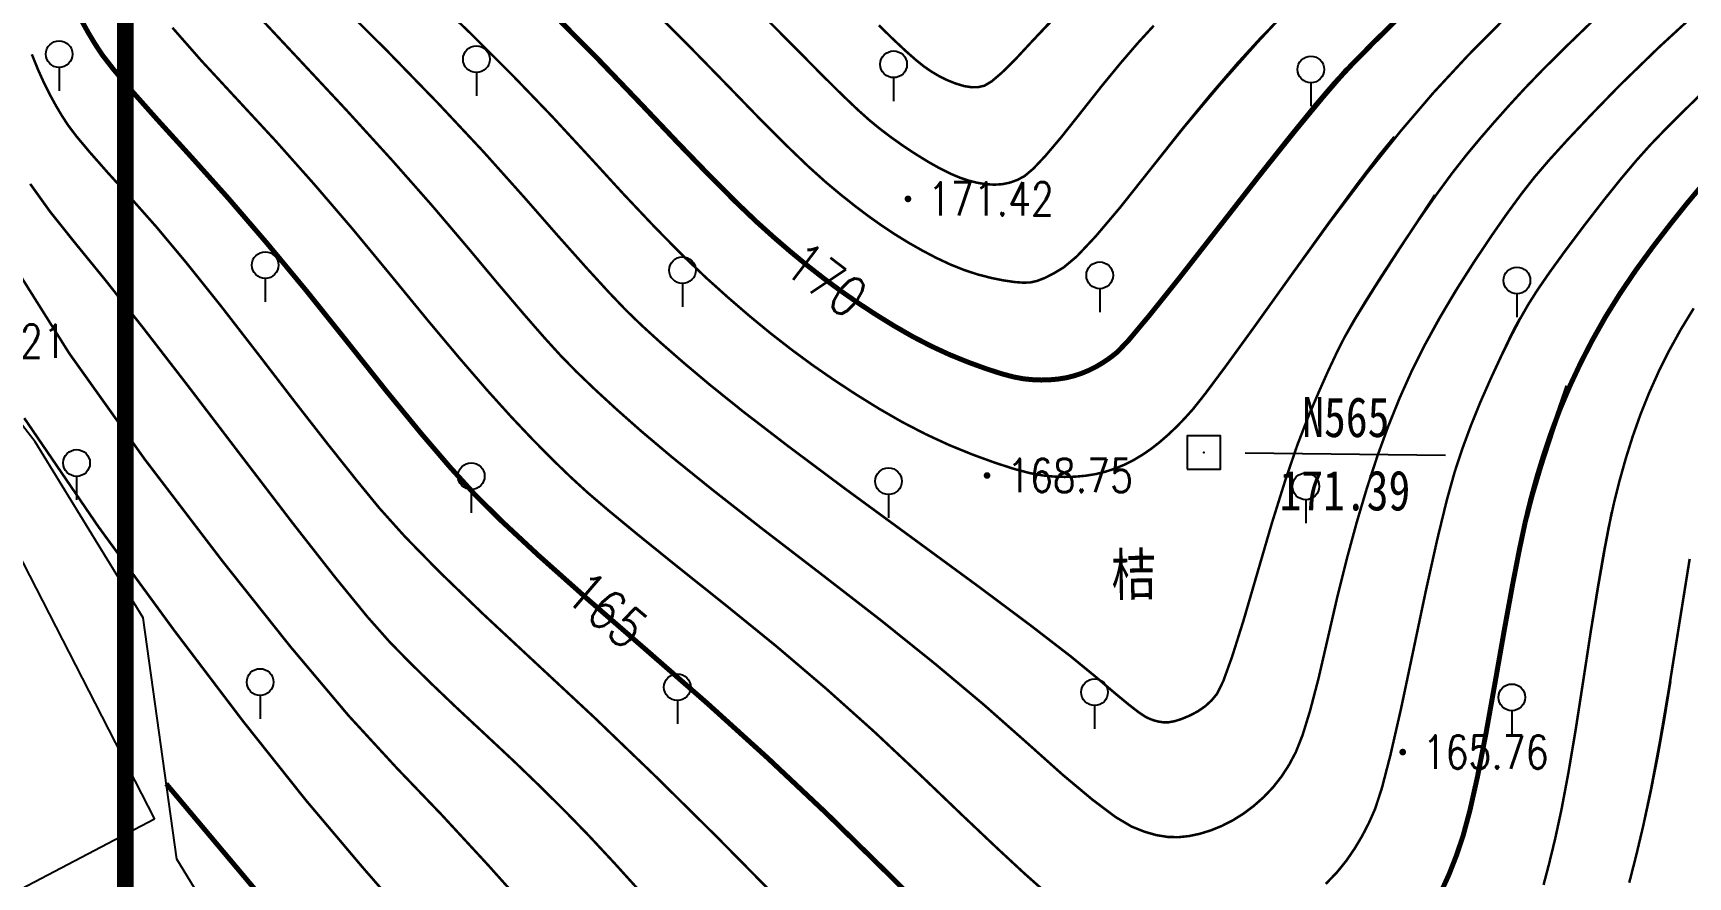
# Model space of a CAD drawing. Extents: x -809667 to 586099, y 3084146 to 3634412.
# Drawn here: x 381737.22 to 381786.8, y 3085624.05 to 3085649.36 of the extents above; entities that cross this region are included whole.
import ezdxf
from ezdxf.enums import TextEntityAlignment as Align

# ---------------------------------------------------------------- set-up
doc = ezdxf.new("R2010")
doc.units = 0
doc.header["$LTSCALE"] = 0.5
doc.header["$PDSIZE"] = 0.2
doc.layers.get('0').update_dxf_attribs({"linetype": 'CONTINUOUS'})
doc.layers.get('Defpoints').update_dxf_attribs({"linetype": 'CONTINUOUS'})
for name, color, linetype in [('dxt', 252, 'CONTINUOUS'), ('GCD', 252, 'CONTINUOUS'), ('KZD', 252, 'CONTINUOUS'), ('PUB_DIM', 3, 'CONTINUOUS'), ('PUB_TITLE', 4, 'CONTINUOUS')]:
    doc.layers.add(name, color=color, linetype=linetype)
doc.styles.add('_TCH_DIM_T3', font='SIMPLEX', dxfattribs={"width": 0.705882, "bigfont": 'GBCBIG'})
doc.styles.add('HZ', font='', dxfattribs={"width": 0.8})
doc.styles.get("Standard").update_dxf_attribs({"font": 'rs.shx', "bigfont": 'hztxt.shx'})
doc.styles.get('HZ').set_extended_font_data('NSimSun')
doc.linetypes.add('10422', pattern='A,2,[150,AAA.SHX,S=1,R=0,X=0,Y=1],2,[177,AAA.SHX,S=1,R=0,X=0,Y=0.8],1e-09', length=4)
doc.dimstyles.new('_TCH_ARCH&&1', dxfattribs={"dimtxt": 1.4875, "dimasz": 0.5, "dimexe": 1.25, "dimexo": 1.5, "dimgap": 0.63125, "dimtad": 1, "dimdec": 1, "dimzin": 0, "dimdsep": 46, "dimtxsty": '_TCH_DIM_T3', "dimblk": 'ARCHTICK', "dimcen": 0.09, "dimclrt": 7, "dimazin": 2, "dimtfac": 1, "dimtdec": 1, "dimtix": 1, "dimtmove": 2, "dimatfit": 3, "dimfxl": 0, "dimtolj": 1, "dimtzin": 0, "dimarcsym": 0})

# ---------------------------------------------------------------- blocks, each defined once
blk = doc.blocks.new('gc125')
at = {"color": 0}
blk.add_line((0, 0.8), (0, 2.2), dxfattribs=at)
blk.add_circle((0, 0), 0.8, dxfattribs=at)
blk = doc.blocks.new('gc261')
blk.add_lwpolyline([(-1, -1), (1, -1), (1, 1), (-1, 1)], close=True)
blk.add_point((0, 0))
blk = doc.blocks.new('GC200')
at = {"color": 0, "linetype": 'Continuous', "const_width": 0.2, "flags": 128}
blk.add_lwpolyline([(-0.1, 0, 1), (0.1, 0, 1)], format="xyb", close=True, dxfattribs=at)
blk = doc.blocks.new('_ArchTick')
at = {"color": 0, "linetype": 'ByBlock', "const_width": 0.4}
blk.add_lwpolyline([(-0.5, -0.5), (0.5, 0.5)], dxfattribs=at)
blk = doc.blocks.new('*D118')
at = {"layer": 'Defpoints', "color": 0, "linetype": 'Continuous', "transparency": 16777216}
for p in [(381765.39, 3085749.948), (381826.206, 3085652.674), (381820.947, 3085649.386)]:
    blk.add_point(p, dxfattribs=at)
at = {"layer": 'PUB_DIM', "color": 0, "linetype": 'Continuous', "lineweight": -2, "transparency": 16777216}
for p, q in [((381764.118, 3085749.153), (381759.07, 3085745.997)), ((381760.13, 3085746.66), (381820.947, 3085649.386)), ((381824.934, 3085651.879), (381819.887, 3085648.723))]:
    blk.add_line(p, q, dxfattribs=at)
at = {"layer": 'PUB_DIM', "color": 0, "linetype": 'Continuous', "lineweight": -2, "transparency": 16777216, "xscale": 0.5, "yscale": 0.5, "zscale": 0.5}
for p, rotation in [((381760.13, 3085746.66), 122.0138358144437), ((381820.947, 3085649.386), 302.0138358144437)]:
    blk.add_blockref('_ArchTick', p, dxfattribs=dict(at, rotation=rotation))
at = {"layer": 'PUB_DIM', "color": 7, "linetype": 'Continuous', "transparency": 16777216, "insert": (381791.704, 3085698.752), "char_height": 1.4875, "attachment_point": 5, "rotation": 302.0138, "style": '_TCH_DIM_T3'}
blk.add_mtext('\\A1;114.7', dxfattribs=at)

msp = doc.modelspace()

# ---------------------------------------------------------------- linework, layer by layer
at = {"layer": 'dxt', "color": 252, "linetype": 'Continuous', "flags": 128}
for points, const_width in [([(381787.611, 3085650.478), (381785.913, 3085648.914), (381784.742, 3085647.775), (381783.904, 3085646.911), (381783.2, 3085646.165), (381782.633, 3085645.54), (381782.2, 3085645.034), (381781.812, 3085644.537), (381781.376, 3085643.942), (381780.892, 3085643.246), (381780.361, 3085642.45), (381779.83, 3085641.614), (381779.347, 3085640.797), (381778.911, 3085639.998), (381778.522, 3085639.219), (381778.165, 3085638.422), (381777.822, 3085637.572), (381777.494, 3085636.67), (381777.181, 3085635.715), (381776.878, 3085634.694), (381776.58, 3085633.597), (381776.288, 3085632.422), (381776, 3085631.171), (381775.728, 3085629.992), (381775.478, 3085629.037), (381775.253, 3085628.305), (381775.051, 3085627.796), (381774.848, 3085627.414), (381774.62, 3085627.062), (381774.366, 3085626.739), (381774.087, 3085626.446), (381773.79, 3085626.183), (381773.482, 3085625.952), (381773.164, 3085625.752), (381772.834, 3085625.584), (381772.502, 3085625.449), (381772.174, 3085625.348), (381771.852, 3085625.28), (381771.534, 3085625.246), (381771.209, 3085625.254), (381770.868, 3085625.309), (381770.508, 3085625.413), (381770.131, 3085625.564), (381769.645, 3085625.854), (381768.959, 3085626.37), (381768.072, 3085627.113), (381766.986, 3085628.084), (381765.709, 3085629.214), (381764.254, 3085630.435), (381762.62, 3085631.749), (381760.807, 3085633.154), (381759.044, 3085634.509), (381757.561, 3085635.672), (381756.358, 3085636.644), (381755.435, 3085637.424), (381754.697, 3085638.078), (381754.051, 3085638.672), (381753.495, 3085639.206), (381753.031, 3085639.68), (381752.543, 3085640.217), (381751.914, 3085640.938), (381751.144, 3085641.844), (381750.233, 3085642.935), (381749.177, 3085644.179), (381747.971, 3085645.547), (381746.614, 3085647.038), (381745.107, 3085648.652), (381743.68, 3085650.177)], 0.075), ([(381746.169, 3085650.477), (381747.849, 3085648.8), (381749.366, 3085647.237), (381750.722, 3085645.788), (381751.916, 3085644.452), (381752.942, 3085643.279), (381753.795, 3085642.321), (381754.475, 3085641.578), (381754.981, 3085641.048), (381755.453, 3085640.592), (381756.03, 3085640.066), (381756.711, 3085639.471), (381757.498, 3085638.808), (381758.505, 3085637.998), (381759.848, 3085636.965), (381761.526, 3085635.71), (381763.54, 3085634.233), (381765.523, 3085632.778), (381767.11, 3085631.592), (381768.299, 3085630.674), (381769.092, 3085630.025), (381769.628, 3085629.566), (381770.05, 3085629.218), (381770.356, 3085628.981), (381770.546, 3085628.855), (381770.68, 3085628.792), (381770.816, 3085628.743), (381770.954, 3085628.709), (381771.093, 3085628.689), (381771.248, 3085628.692), (381771.431, 3085628.727), (381771.643, 3085628.796), (381771.882, 3085628.896), (381772.123, 3085629.024), (381772.339, 3085629.175), (381772.528, 3085629.349), (381772.691, 3085629.546), (381772.879, 3085629.929), (381773.143, 3085630.661), (381773.483, 3085631.741), (381773.899, 3085633.169), (381774.335, 3085634.666), (381774.736, 3085635.949), (381775.102, 3085637.02), (381775.434, 3085637.877), (381775.736, 3085638.587), (381776.015, 3085639.215), (381776.271, 3085639.76), (381776.504, 3085640.223), (381776.84, 3085640.806), (381777.404, 3085641.714), (381778.196, 3085642.946), (381779.218, 3085644.503)], 0.075), ([(381746.169, 3085650.477), (381747.849, 3085648.8), (381749.366, 3085647.237), (381750.722, 3085645.788), (381751.916, 3085644.452), (381752.942, 3085643.279), (381753.795, 3085642.321), (381754.475, 3085641.578), (381754.981, 3085641.048), (381755.453, 3085640.592), (381756.03, 3085640.066), (381756.711, 3085639.471), (381757.498, 3085638.808), (381758.505, 3085637.998), (381759.848, 3085636.965), (381761.526, 3085635.71), (381763.54, 3085634.233), (381765.523, 3085632.778), (381767.11, 3085631.592), (381768.299, 3085630.674), (381769.092, 3085630.025), (381769.628, 3085629.566), (381770.05, 3085629.218), (381770.356, 3085628.981), (381770.546, 3085628.855), (381770.68, 3085628.792), (381770.816, 3085628.743), (381770.954, 3085628.709), (381771.093, 3085628.689), (381771.248, 3085628.692), (381771.431, 3085628.727), (381771.643, 3085628.796), (381771.882, 3085628.896), (381772.123, 3085629.024), (381772.339, 3085629.175), (381772.528, 3085629.349), (381772.691, 3085629.546), (381772.879, 3085629.929), (381773.143, 3085630.661), (381773.483, 3085631.741), (381773.899, 3085633.169), (381774.335, 3085634.666), (381774.736, 3085635.949), (381775.102, 3085637.02), (381775.434, 3085637.877), (381775.736, 3085638.587), (381776.015, 3085639.215), (381776.271, 3085639.76), (381776.504, 3085640.223), (381776.773, 3085640.706), (381777.139, 3085641.314), (381777.6, 3085642.045), (381778.158, 3085642.899), (381778.738, 3085643.762), (381779.266, 3085644.518), (381779.742, 3085645.166), (381780.167, 3085645.708), (381780.574, 3085646.197), (381780.999, 3085646.689), (381781.44, 3085647.185), (381781.899, 3085647.685), (381782.443, 3085648.25), (381783.14, 3085648.943), (381783.99, 3085649.764)], 0.075), ([(381748.985, 3085650.639), (381750.314, 3085649.358), (381751.574, 3085648.099), (381752.765, 3085646.861), (381753.888, 3085645.645), (381754.923, 3085644.514), (381755.851, 3085643.532), (381756.672, 3085642.699), (381757.387, 3085642.016), (381758.043, 3085641.426), (381758.686, 3085640.871), (381759.317, 3085640.352), (381759.936, 3085639.87), (381760.559, 3085639.41), (381761.205, 3085638.962), (381761.871, 3085638.524), (381762.56, 3085638.096), (381763.26, 3085637.693), (381763.963, 3085637.329), (381764.668, 3085637.003), (381765.375, 3085636.715), (381766.037, 3085636.474), (381766.605, 3085636.29), (381767.08, 3085636.163), (381767.461, 3085636.093), (381767.792, 3085636.06), (381768.116, 3085636.048), (381768.433, 3085636.055), (381768.744, 3085636.083), (381769.048, 3085636.132), (381769.343, 3085636.203), (381769.631, 3085636.297), (381769.911, 3085636.413), (381770.184, 3085636.55), (381770.451, 3085636.709), (381770.714, 3085636.889), (381770.971, 3085637.09), (381771.224, 3085637.311), (381771.476, 3085637.55), (381771.725, 3085637.808), (381771.974, 3085638.085), (381772.341, 3085638.548), (381772.95, 3085639.366), (381773.799, 3085640.537), (381774.889, 3085642.062), (381775.991, 3085643.601), (381776.878, 3085644.811), (381777.549, 3085645.694), (381778.004, 3085646.249)], 0.075), ([(381748.985, 3085650.639), (381750.314, 3085649.358), (381751.574, 3085648.099), (381752.765, 3085646.861), (381753.888, 3085645.645), (381754.923, 3085644.514), (381755.851, 3085643.532), (381756.672, 3085642.699), (381757.387, 3085642.016), (381758.043, 3085641.426), (381758.686, 3085640.871), (381759.317, 3085640.352), (381759.936, 3085639.87), (381760.559, 3085639.41), (381761.205, 3085638.962), (381761.871, 3085638.524), (381762.56, 3085638.096), (381763.26, 3085637.693), (381763.963, 3085637.329), (381764.668, 3085637.003), (381765.375, 3085636.715), (381766.037, 3085636.474), (381766.605, 3085636.29), (381767.08, 3085636.163), (381767.461, 3085636.093), (381767.792, 3085636.06), (381768.116, 3085636.048), (381768.433, 3085636.055), (381768.744, 3085636.083), (381769.048, 3085636.132), (381769.343, 3085636.203), (381769.631, 3085636.297), (381769.911, 3085636.413), (381770.184, 3085636.55), (381770.451, 3085636.709), (381770.714, 3085636.889), (381770.971, 3085637.09), (381771.224, 3085637.311), (381771.476, 3085637.55), (381771.725, 3085637.808), (381771.974, 3085638.085), (381772.341, 3085638.548), (381772.95, 3085639.366), (381773.799, 3085640.537), (381774.889, 3085642.062), (381776.064, 3085643.683), (381777.171, 3085645.142), (381778.21, 3085646.439), (381779.179, 3085647.573), (381780.219, 3085648.695), (381781.471, 3085649.957)], 0.075), ([(381775.123, 3085650.396), (381773.918, 3085649.099), (381772.777, 3085647.81), (381771.7, 3085646.532), (381770.687, 3085645.262), (381769.789, 3085644.13), (381769.057, 3085643.264), (381768.492, 3085642.663), (381768.093, 3085642.328), (381767.795, 3085642.149), (381767.53, 3085642.014), (381767.298, 3085641.925), (381767.1, 3085641.88), (381766.891, 3085641.872), (381766.626, 3085641.892), (381766.306, 3085641.939), (381765.93, 3085642.014), (381765.524, 3085642.118), (381765.114, 3085642.253), (381764.7, 3085642.418), (381764.282, 3085642.615), (381763.865, 3085642.834), (381763.455, 3085643.067), (381763.052, 3085643.315), (381762.656, 3085643.577), (381762.256, 3085643.861), (381761.841, 3085644.174), (381761.412, 3085644.516), (381760.968, 3085644.887), (381760.438, 3085645.364), (381759.752, 3085646.025), (381758.911, 3085646.87), (381757.914, 3085647.899), (381756.784, 3085649.058), (381755.543, 3085650.294)], 0.075), ([(381780.498, 3085642.659), (381779.908, 3085641.732), (381779.381, 3085640.849), (381778.919, 3085640.011), (381778.522, 3085639.219), (381778.165, 3085638.422), (381777.822, 3085637.572), (381777.494, 3085636.67), (381777.181, 3085635.715), (381776.878, 3085634.694), (381776.58, 3085633.597), (381776.288, 3085632.422), (381776, 3085631.171), (381775.728, 3085629.992), (381775.478, 3085629.037), (381775.253, 3085628.305), (381775.051, 3085627.796), (381774.848, 3085627.414), (381774.62, 3085627.062), (381774.366, 3085626.739), (381774.087, 3085626.446), (381773.79, 3085626.183), (381773.482, 3085625.952), (381773.164, 3085625.752), (381772.834, 3085625.584), (381772.502, 3085625.449), (381772.174, 3085625.348), (381771.852, 3085625.28), (381771.534, 3085625.246), (381771.209, 3085625.254), (381770.868, 3085625.309), (381770.508, 3085625.413), (381770.131, 3085625.564), (381769.645, 3085625.854), (381768.959, 3085626.37), (381768.072, 3085627.113), (381766.986, 3085628.084), (381765.709, 3085629.214), (381764.254, 3085630.435), (381762.62, 3085631.749), (381760.807, 3085633.154), (381759.044, 3085634.509), (381757.561, 3085635.672), (381756.358, 3085636.644), (381755.435, 3085637.424), (381754.697, 3085638.078), (381754.051, 3085638.672), (381753.495, 3085639.206), (381753.031, 3085639.68), (381752.543, 3085640.217), (381751.914, 3085640.938), (381751.144, 3085641.844), (381750.233, 3085642.935), (381749.177, 3085644.179), (381747.971, 3085645.547), (381746.614, 3085647.038), (381745.107, 3085648.652), (381743.68, 3085650.177)], 0.075), ([(381752.835, 3085649.897), (381754.167, 3085648.553), (381755.415, 3085647.249), (381756.537, 3085646.065), (381757.489, 3085645.079), (381758.273, 3085644.293), (381758.887, 3085643.705), (381759.412, 3085643.232), (381759.926, 3085642.789), (381760.43, 3085642.375), (381760.922, 3085641.991), (381761.417, 3085641.626), (381761.93, 3085641.269), (381762.46, 3085640.921), (381763.007, 3085640.582), (381763.564, 3085640.261), (381764.122, 3085639.972), (381764.683, 3085639.712), (381765.245, 3085639.484), (381765.771, 3085639.293), (381766.222, 3085639.146), (381766.6, 3085639.045), (381766.902, 3085638.989), (381767.165, 3085638.964), (381767.423, 3085638.954), (381767.675, 3085638.96), (381767.922, 3085638.982), (381768.164, 3085639.02), (381768.399, 3085639.077), (381768.628, 3085639.152), (381768.85, 3085639.244), (381769.068, 3085639.354), (381769.282, 3085639.482), (381769.493, 3085639.626), (381769.7, 3085639.788), (381770.044, 3085640.149), (381770.664, 3085640.891), (381771.561, 3085642.013), (381772.735, 3085643.517), (381773.96, 3085645.085), (381775.011, 3085646.402), (381775.889, 3085647.467), (381776.592, 3085648.282)], 0.15), ([(381752.835, 3085649.897), (381754.167, 3085648.553), (381755.415, 3085647.249), (381756.537, 3085646.065), (381757.489, 3085645.079), (381758.273, 3085644.293), (381758.887, 3085643.705), (381759.412, 3085643.232), (381759.926, 3085642.789), (381760.43, 3085642.375), (381760.922, 3085641.991), (381761.417, 3085641.626), (381761.93, 3085641.269), (381762.46, 3085640.921), (381763.007, 3085640.582), (381763.564, 3085640.261), (381764.122, 3085639.972), (381764.683, 3085639.712), (381765.245, 3085639.484), (381765.771, 3085639.293), (381766.222, 3085639.146), (381766.6, 3085639.045), (381766.902, 3085638.989), (381767.165, 3085638.964), (381767.423, 3085638.954), (381767.675, 3085638.96), (381767.922, 3085638.982), (381768.164, 3085639.02), (381768.399, 3085639.077), (381768.628, 3085639.152), (381768.85, 3085639.244), (381769.068, 3085639.354), (381769.282, 3085639.482), (381769.493, 3085639.626), (381769.7, 3085639.788), (381770.044, 3085640.149), (381770.664, 3085640.891), (381771.561, 3085642.013), (381772.735, 3085643.517), (381773.935, 3085645.058), (381774.913, 3085646.292), (381775.667, 3085647.22), (381776.199, 3085647.842), (381776.698, 3085648.379), (381777.359, 3085649.052), (381778.179, 3085649.861)], 0.15), ([(381774.806, 3085650.031), (381774.031, 3085649.246), (381773.304, 3085648.452), (381772.504, 3085647.523), (381771.632, 3085646.46), (381770.687, 3085645.262), (381769.789, 3085644.13), (381769.057, 3085643.264), (381768.492, 3085642.663), (381768.093, 3085642.328), (381767.795, 3085642.149), (381767.53, 3085642.014), (381767.298, 3085641.925), (381767.1, 3085641.88), (381766.891, 3085641.872), (381766.626, 3085641.892), (381766.306, 3085641.939), (381765.93, 3085642.014), (381765.524, 3085642.118), (381765.114, 3085642.253), (381764.7, 3085642.418), (381764.282, 3085642.615), (381763.865, 3085642.834), (381763.455, 3085643.067), (381763.052, 3085643.315), (381762.656, 3085643.577), (381762.256, 3085643.861), (381761.841, 3085644.174), (381761.412, 3085644.516), (381760.968, 3085644.887), (381760.438, 3085645.364), (381759.752, 3085646.025), (381758.911, 3085646.87), (381757.914, 3085647.899), (381756.784, 3085649.058), (381755.543, 3085650.294)], 0.075), ([(381764.123, 3085622.873), (381762.628, 3085624.352), (381760.969, 3085625.979), (381759.238, 3085627.61), (381757.435, 3085629.245), (381755.559, 3085630.885), (381753.804, 3085632.409), (381752.363, 3085633.694), (381751.237, 3085634.742), (381750.426, 3085635.552), (381749.699, 3085636.354), (381748.825, 3085637.376), (381747.806, 3085638.62), (381746.641, 3085640.086), (381745.418, 3085641.616), (381744.225, 3085643.057), (381743.064, 3085644.408), (381741.934, 3085645.669), (381740.932, 3085646.771), (381740.156, 3085647.645), (381739.607, 3085648.293), (381739.283, 3085648.714), (381739.078, 3085649.026), (381738.882, 3085649.351), (381738.695, 3085649.687)], 0.15), ([(381767.508, 3085623.635), (381766.929, 3085624.15), (381766.123, 3085624.897), (381765.088, 3085625.877), (381763.825, 3085627.088), (381762.425, 3085628.404), (381760.979, 3085629.699), (381759.487, 3085630.971), (381757.949, 3085632.221), (381756.52, 3085633.361), (381755.357, 3085634.301), (381754.461, 3085635.041), (381753.829, 3085635.581), (381753.313, 3085636.054), (381752.759, 3085636.59), (381752.168, 3085637.19), (381751.54, 3085637.854), (381750.831, 3085638.64), (381749.995, 3085639.607), (381749.034, 3085640.755), (381747.946, 3085642.083), (381746.795, 3085643.478), (381745.642, 3085644.823), (381744.489, 3085646.12), (381743.334, 3085647.368), (381742.271, 3085648.517), (381741.395, 3085649.516)], 0.075), ([(381770.797, 3085649.581), (381770.322, 3085649.063), (381769.801, 3085648.457), (381769.232, 3085647.764), (381768.616, 3085646.983), (381768.031, 3085646.245), (381767.554, 3085645.681), (381767.185, 3085645.289), (381766.926, 3085645.071), (381766.715, 3085644.956), (381766.494, 3085644.875), (381766.263, 3085644.826), (381766.022, 3085644.811), (381765.772, 3085644.826), (381765.516, 3085644.866), (381765.253, 3085644.931), (381764.984, 3085645.022), (381764.697, 3085645.144), (381764.379, 3085645.303), (381764.032, 3085645.499), (381763.655, 3085645.732), (381763.274, 3085645.984), (381762.918, 3085646.237), (381762.585, 3085646.49), (381762.277, 3085646.743), (381761.919, 3085647.064), (381761.439, 3085647.523), (381760.837, 3085648.119), (381760.114, 3085648.852), (381759.213, 3085649.758)], 0.075), ([(381770.797, 3085649.581), (381770.322, 3085649.063), (381769.801, 3085648.457), (381769.232, 3085647.764), (381768.616, 3085646.983), (381768.031, 3085646.245), (381767.554, 3085645.681), (381767.185, 3085645.289), (381766.926, 3085645.071), (381766.715, 3085644.956), (381766.494, 3085644.875), (381766.263, 3085644.826), (381766.022, 3085644.811), (381765.772, 3085644.826), (381765.516, 3085644.866), (381765.253, 3085644.931), (381764.984, 3085645.022), (381764.697, 3085645.144), (381764.379, 3085645.303), (381764.032, 3085645.499), (381763.655, 3085645.732), (381763.274, 3085645.984), (381762.918, 3085646.237), (381762.585, 3085646.49), (381762.277, 3085646.743), (381761.919, 3085647.064), (381761.439, 3085647.523), (381760.837, 3085648.119), (381760.114, 3085648.852), (381759.213, 3085649.758)], 0.075), ([(381762.559, 3085649.59), (381762.988, 3085649.171), (381763.357, 3085648.825), (381763.665, 3085648.553), (381763.913, 3085648.353), (381764.136, 3085648.2), (381764.369, 3085648.063), (381764.613, 3085647.943), (381764.868, 3085647.841), (381765.116, 3085647.767), (381765.342, 3085647.732), (381765.545, 3085647.737), (381765.726, 3085647.781), (381765.942, 3085647.911), (381766.25, 3085648.175), (381766.651, 3085648.572), (381767.144, 3085649.104), (381767.88, 3085649.875)], 0.075), ([(381762.559, 3085649.59), (381762.988, 3085649.171), (381763.357, 3085648.825), (381763.665, 3085648.553), (381763.913, 3085648.353), (381764.136, 3085648.2), (381764.369, 3085648.063), (381764.613, 3085647.943), (381764.868, 3085647.841), (381765.116, 3085647.767), (381765.342, 3085647.732), (381765.545, 3085647.737), (381765.726, 3085647.781), (381765.942, 3085647.911), (381766.25, 3085648.175), (381766.651, 3085648.572), (381767.144, 3085649.104), (381767.759, 3085649.761)], 0.075), ([(381759.592, 3085623.341), (381757.693, 3085625.267), (381755.844, 3085627.095), (381754.045, 3085628.825), (381752.294, 3085630.456), (381750.707, 3085631.933), (381749.394, 3085633.201), (381748.358, 3085634.26), (381747.597, 3085635.109), (381746.904, 3085635.956), (381746.069, 3085637.005), (381745.093, 3085638.258), (381743.976, 3085639.713), (381742.844, 3085641.177), (381741.824, 3085642.453), (381740.916, 3085643.541), (381740.119, 3085644.441), (381739.448, 3085645.181), (381738.916, 3085645.786), (381738.522, 3085646.256), (381738.268, 3085646.592), (381738.085, 3085646.873), (381737.904, 3085647.177), (381737.725, 3085647.505), (381737.548, 3085647.857), (381737.369, 3085648.255), (381737.181, 3085648.72)], 0.075), ([(381755.655, 3085623.341), (381754.66, 3085624.442), (381753.884, 3085625.277), (381753.189, 3085625.993), (381752.437, 3085626.741), (381751.628, 3085627.521), (381750.762, 3085628.331), (381749.912, 3085629.123), (381749.154, 3085629.847), (381748.487, 3085630.503), (381747.91, 3085631.091), (381747.233, 3085631.856), (381746.265, 3085633.043), (381745.004, 3085634.654), (381743.452, 3085636.686), (381741.866, 3085638.769), (381740.507, 3085640.529), (381739.372, 3085641.965), (381738.464, 3085643.079), (381737.733, 3085643.994), (381737.132, 3085644.835)], 0.075), ([(381752.315, 3085622.769), (381750.848, 3085624.413), (381749.448, 3085625.93), (381748.114, 3085627.32), (381746.668, 3085628.894), (381744.928, 3085630.96), (381742.895, 3085633.519), (381740.569, 3085636.57), (381738.302, 3085639.753), (381736.449, 3085642.703)], 0.075), ([(381781.777, 3085640.819), (381781.639, 3085640.568), (381781.446, 3085640.181), (381781.197, 3085639.658), (381780.893, 3085638.999), (381780.575, 3085638.278), (381780.289, 3085637.569), (381780.033, 3085636.872), (381779.807, 3085636.186), (381779.573, 3085635.345), (381779.29, 3085634.18), (381778.959, 3085632.691), (381778.578, 3085630.878), (381778.203, 3085629.097), (381777.885, 3085627.705), (381777.625, 3085626.7), (381777.422, 3085626.084), (381777.239, 3085625.671), (381777.035, 3085625.277), (381776.812, 3085624.903), (381776.569, 3085624.547), (381776.288, 3085624.198), (381775.949, 3085623.845)], 0.075), ([(381783.198, 3085638.773), (381782.757, 3085637.499), (381782.398, 3085636.394), (381782.12, 3085635.458), (381781.924, 3085634.691), (381781.752, 3085633.881), (381781.545, 3085632.816), (381781.304, 3085631.496), (381781.028, 3085629.922), (381780.748, 3085628.356), (381780.495, 3085627.065), (381780.267, 3085626.047), (381780.067, 3085625.303), (381779.867, 3085624.707), (381779.642, 3085624.133), (381779.392, 3085623.581)], 0.15), ([(381748.564, 3085622.65), (381747.07, 3085624.367), (381745.393, 3085626.353), (381743.517, 3085628.714), (381741.444, 3085631.449), (381739.173, 3085634.559), (381736.954, 3085637.812)], 0.075), ([(381784.515, 3085634.987), (381784.32, 3085633.969), (381784.113, 3085632.787), (381783.893, 3085631.442), (381783.662, 3085629.934), (381783.432, 3085628.445), (381783.214, 3085627.156), (381783.009, 3085626.068), (381782.817, 3085625.18), (381782.638, 3085624.445), (381782.473, 3085623.815)], 0.075), ([(381786.276, 3085629.928), (381786.087, 3085628.764), (381785.889, 3085627.653), (381785.68, 3085626.596), (381785.461, 3085625.592), (381785.244, 3085624.676), (381785.04, 3085623.882)], 0.075), ([(381755.855, 3085606.913), (381754.986, 3085608.625), (381754.242, 3085610.05), (381753.622, 3085611.187), (381753.126, 3085612.037), (381752.666, 3085612.759), (381752.151, 3085613.514), (381751.582, 3085614.304), (381750.959, 3085615.126), (381749.861, 3085616.488), (381747.87, 3085618.896), (381744.986, 3085622.348), (381741.208, 3085626.847)], 0.15)]:
    msp.add_lwpolyline(points, dxfattribs=dict(at, const_width=const_width))
at = {"layer": 'dxt', "color": 252, "linetype": 'Continuous'}
for points, const_width in [([(381764.123, 3085622.873), (381762.628, 3085624.352), (381760.969, 3085625.979), (381759.238, 3085627.61), (381757.435, 3085629.245), (381755.559, 3085630.885), (381753.804, 3085632.409), (381752.363, 3085633.694), (381751.237, 3085634.742), (381750.426, 3085635.552), (381749.699, 3085636.354), (381748.825, 3085637.376), (381747.806, 3085638.62), (381746.641, 3085640.086), (381745.418, 3085641.616), (381744.225, 3085643.057), (381743.064, 3085644.408), (381741.934, 3085645.669), (381740.932, 3085646.771), (381740.156, 3085647.645), (381739.607, 3085648.293), (381739.283, 3085648.714), (381739.078, 3085649.026), (381738.882, 3085649.351), (381738.695, 3085649.687)], 0.15), ([(381767.508, 3085623.635), (381766.929, 3085624.15), (381766.123, 3085624.897), (381765.088, 3085625.877), (381763.825, 3085627.088), (381762.425, 3085628.404), (381760.979, 3085629.699), (381759.487, 3085630.971), (381757.949, 3085632.221), (381756.52, 3085633.361), (381755.357, 3085634.301), (381754.461, 3085635.041), (381753.829, 3085635.581), (381753.313, 3085636.054), (381752.759, 3085636.59), (381752.168, 3085637.19), (381751.54, 3085637.854), (381750.831, 3085638.64), (381749.995, 3085639.607), (381749.034, 3085640.755), (381747.946, 3085642.083), (381746.795, 3085643.478), (381745.642, 3085644.823), (381744.489, 3085646.12), (381743.334, 3085647.368), (381742.271, 3085648.517), (381741.395, 3085649.516)], 0.075), ([(381759.592, 3085623.341), (381757.693, 3085625.267), (381755.844, 3085627.095), (381754.045, 3085628.825), (381752.294, 3085630.456), (381750.707, 3085631.933), (381749.394, 3085633.201), (381748.358, 3085634.26), (381747.597, 3085635.109), (381746.904, 3085635.956), (381746.069, 3085637.005), (381745.093, 3085638.258), (381743.976, 3085639.713), (381742.844, 3085641.177), (381741.824, 3085642.453), (381740.916, 3085643.541), (381740.119, 3085644.441), (381739.448, 3085645.181), (381738.916, 3085645.786), (381738.522, 3085646.256), (381738.268, 3085646.592), (381738.085, 3085646.873), (381737.904, 3085647.177), (381737.725, 3085647.505), (381737.548, 3085647.857), (381737.369, 3085648.255), (381737.181, 3085648.72)], 0.075), ([(381787.416, 3085647.744), (381786.706, 3085647.054), (381786.124, 3085646.473), (381785.671, 3085646.002), (381785.256, 3085645.538), (381784.786, 3085644.979), (381784.261, 3085644.324), (381783.681, 3085643.573), (381783.122, 3085642.828), (381782.657, 3085642.186), (381782.287, 3085641.648), (381782.013, 3085641.215), (381781.772, 3085640.791), (381781.505, 3085640.28), (381781.212, 3085639.683), (381780.893, 3085638.999), (381780.575, 3085638.278), (381780.289, 3085637.569), (381780.033, 3085636.872), (381779.807, 3085636.186), (381779.573, 3085635.345), (381779.29, 3085634.18), (381778.959, 3085632.691), (381778.578, 3085630.878), (381778.203, 3085629.097), (381777.885, 3085627.705), (381777.625, 3085626.7), (381777.422, 3085626.084), (381777.239, 3085625.671), (381777.035, 3085625.277), (381776.812, 3085624.903), (381776.569, 3085624.547), (381776.288, 3085624.198), (381775.949, 3085623.845)], 0.075), ([(381755.655, 3085623.341), (381754.66, 3085624.442), (381753.884, 3085625.277), (381753.189, 3085625.993), (381752.437, 3085626.741), (381751.628, 3085627.521), (381750.762, 3085628.331), (381749.912, 3085629.123), (381749.154, 3085629.847), (381748.487, 3085630.503), (381747.91, 3085631.091), (381747.233, 3085631.856), (381746.265, 3085633.043), (381745.004, 3085634.654), (381743.452, 3085636.686), (381741.866, 3085638.769), (381740.507, 3085640.529), (381739.372, 3085641.965), (381738.464, 3085643.079), (381737.733, 3085643.994), (381737.132, 3085644.835)], 0.075), ([(381787.184, 3085644.744), (381786.762, 3085644.241), (381786.291, 3085643.651), (381785.771, 3085642.976), (381785.248, 3085642.261), (381784.768, 3085641.552), (381784.332, 3085640.851), (381783.94, 3085640.156), (381783.585, 3085639.466), (381783.263, 3085638.779), (381782.973, 3085638.096), (381782.716, 3085637.415), (381782.486, 3085636.735), (381782.277, 3085636.055), (381782.09, 3085635.374), (381781.924, 3085634.691), (381781.752, 3085633.881), (381781.545, 3085632.816), (381781.304, 3085631.496), (381781.028, 3085629.922), (381780.748, 3085628.356), (381780.495, 3085627.065), (381780.267, 3085626.047), (381780.067, 3085625.303), (381779.867, 3085624.707), (381779.642, 3085624.133), (381779.392, 3085623.581)], 0.15), ([(381752.315, 3085622.769), (381750.848, 3085624.413), (381749.448, 3085625.93), (381748.114, 3085627.32), (381746.668, 3085628.894), (381744.928, 3085630.96), (381742.895, 3085633.519), (381740.569, 3085636.57), (381738.302, 3085639.753), (381736.449, 3085642.703)], 0.075), ([(381786.972, 3085641.103), (381786.585, 3085640.468), (381786.236, 3085639.835), (381785.92, 3085639.201), (381785.633, 3085638.56), (381785.374, 3085637.913), (381785.144, 3085637.261), (381784.936, 3085636.599), (381784.747, 3085635.923), (381784.576, 3085635.234), (381784.423, 3085634.532), (381784.268, 3085633.713), (381784.09, 3085632.674), (381783.888, 3085631.414), (381783.662, 3085629.934), (381783.432, 3085628.445), (381783.214, 3085627.156), (381783.009, 3085626.068), (381782.817, 3085625.18), (381782.638, 3085624.445), (381782.473, 3085623.815)], 0.075), ([(381748.564, 3085622.65), (381747.07, 3085624.367), (381745.393, 3085626.353), (381743.517, 3085628.714), (381741.444, 3085631.449), (381739.173, 3085634.559), (381736.954, 3085637.812)], 0.075), ([(381786.851, 3085633.589), (381786.548, 3085631.695), (381786.24, 3085629.758), (381785.957, 3085628.095), (381785.697, 3085626.707), (381785.461, 3085625.592), (381785.244, 3085624.676), (381785.04, 3085623.882)], 0.075)]:
    msp.add_lwpolyline(points, dxfattribs=dict(at, const_width=const_width))
at = {"layer": 'dxt', "color": 252, "linetype": '10422', "flags": 128}
msp.add_lwpolyline([(381753.557, 3085605.481), (381752.225, 3085606.262), (381751.187, 3085608.129), (381750.012, 3085612.383), (381745.383, 3085618.277), (381741.523, 3085624.584), (381740.514, 3085631.823), (381737.285, 3085637.098), (381735.854, 3085638.931), (381734.905, 3085639.765), (381733.826, 3085640.115), (381733.26, 3085639.994), (381731.307, 3085639.01), (381730.31, 3085638.332), (381725.952, 3085633.677)], dxfattribs=at)
at = {"layer": 'dxt', "color": 252, "linetype": 'Continuous', "elevation": 59.711, "flags": 128}
msp.add_lwpolyline([(381740.855, 3085625.785), (381734.451, 3085622.424), (381730.702, 3085629.57), (381729.42, 3085628.897), (381727.582, 3085632.5), (381732.852, 3085635.189), (381732.231, 3085636.407), (381734.738, 3085637.707)], close=True, dxfattribs=at)
at = {"layer": 'KZD', "color": 252, "linetype": 'Continuous'}
msp.add_line((381773.535, 3085636.769), (381779.536, 3085636.696), dxfattribs=at)
at = {"layer": 'PUB_TITLE', "linetype": 'Continuous', "const_width": 0.5}
msp.add_lwpolyline([(381739.982, 3085576.553), (382142.982, 3085576.553), (382142.982, 3085863.553), (381739.982, 3085863.553)], close=True, dxfattribs=at)

# ---------------------------------------------------------------- block references
at = {"layer": 'dxt', "color": 8, "linetype": 'Continuous', "xscale": 0.5, "yscale": 0.5, "rotation": 180}
for p in [(381737.999, 3085648.726, 1.223), (381750.5, 3085648.573, 1.222), (381763.001, 3085648.42, 1.222), (381775.502, 3085648.267, 1.221), (381744.173, 3085642.399, 1.222), (381756.674, 3085642.246, 1.222), (381769.175, 3085642.093, 1.221), (381781.676, 3085641.94, 1.221), (381738.522, 3085636.466, 1.222), (381750.347, 3085636.072, 1.222), (381762.848, 3085635.919, 1.222), (381775.349, 3085635.766, 1.221), (381744.02, 3085629.898, 1.222), (381756.521, 3085629.745, 1.222), (381769.022, 3085629.592, 1.221), (381781.523, 3085629.439, 1.221)]:
    msp.add_blockref('gc125', p, dxfattribs=at)
at = {"layer": 'GCD', "color": 8, "linetype": 'Continuous'}
ref = msp.add_blockref('GC200', (381763.43, 3085644.385, 171.416), dxfattribs=dict(at, xscale=0.5, yscale=0.5, zscale=0.5))
ref.add_attrib('height', '171.42', dxfattribs={"linetype": 'Continuous', "height": 1, "width": 0.8}).set_placement((381764.03, 3085644.385, 171.416), align=Align.MIDDLE_LEFT)
ref = msp.add_blockref('GC200', (381733.826, 3085640.115, 161.213), dxfattribs=dict(at, xscale=0.5, yscale=0.5, zscale=0.5))
ref.add_attrib('height', '161.21', dxfattribs={"linetype": 'Continuous', "height": 1, "width": 0.8}).set_placement((381734.426, 3085640.115, 161.213), align=Align.MIDDLE_LEFT)
ref = msp.add_blockref('GC200', (381765.801, 3085636.091, 168.752), dxfattribs=dict(at, xscale=0.5, yscale=0.5, zscale=0.5))
ref.add_attrib('height', '168.75', dxfattribs={"linetype": 'Continuous', "height": 1, "width": 0.8}).set_placement((381766.401, 3085636.091, 168.752), align=Align.MIDDLE_LEFT)
ref = msp.add_blockref('GC200', (381778.254, 3085627.798, 165.756), dxfattribs=dict(at, xscale=0.5, yscale=0.5, zscale=0.5))
ref.add_attrib('height', '165.76', dxfattribs={"linetype": 'Continuous', "height": 1, "width": 0.8}).set_placement((381778.854, 3085627.798, 165.756), align=Align.MIDDLE_LEFT)
at = {"layer": 'KZD', "color": 252, "linetype": 'Continuous', "xscale": 0.5, "yscale": 0.5}
msp.add_blockref('gc261', (381772.291, 3085636.783, 172.112), dxfattribs=at)

# ---------------------------------------------------------------- texts
at = {"layer": 'dxt', "color": 252, "linetype": 'Continuous', "width": 0.8}
for s, rotation, p in [('170', 322.8249, (381760.979, 3085641.968, 170)), ('165', 319.344, (381754.413, 3085632.068, 165))]:
    msp.add_text(s, height=1.2, rotation=rotation, dxfattribs=at).set_placement(p, align=Align.MIDDLE)
at = {"layer": 'dxt', "color": 252, "linetype": 'Continuous', "style": 'HZ', "width": 0.8}
msp.add_text('桔', height=1.25, rotation=0.8, dxfattribs=at).set_placement((381770.2, 3085633.149, 0.721), align=Align.MIDDLE)
at = {"layer": 'KZD', "color": 252, "linetype": 'Continuous', "style": 'HZ', "width": 0.8}
for s, p in [('N565', (381776.549, 3085637.833)), ('171.39', (381776.522, 3085635.633))]:
    msp.add_text(s, height=1.2, dxfattribs=at).set_placement(p, align=Align.MIDDLE)

# ---------------------------------------------------------------- dimensions: what is measured, and where the dimension line sits
at = {"layer": 'PUB_DIM', "linetype": 'Continuous'}
dim = msp.add_aligned_dim(p1=(381765.39, 3085749.948), p2=(381826.206, 3085652.674), distance=-6.203, dimstyle='_TCH_ARCH&&1', dxfattribs=at)
dim.commit()
dim.dimension.update_dxf_attribs({"geometry": '*D118', "text_midpoint": (381791.704, 3085698.752)})

doc.saveas('drawing.dxf')
